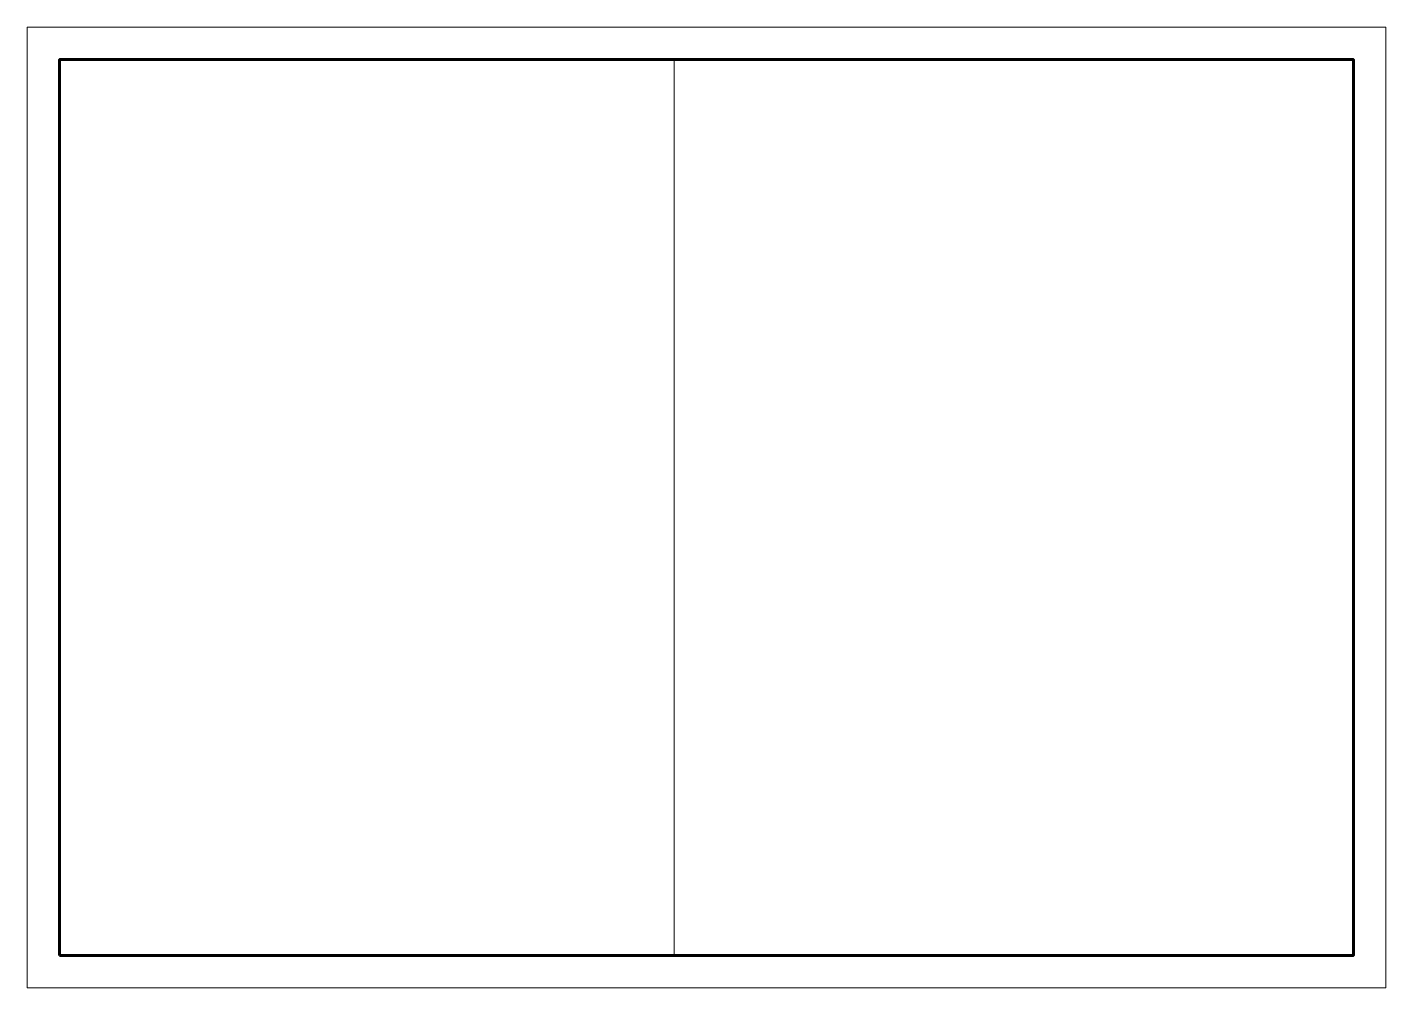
# Paper-space layout 'Layout1' of a CAD drawing. Header units: metres, sheet in millimetres. Extents: x -410 to 10, y -10 to 287.
import ezdxf

# ---------------------------------------------------------------- set-up
doc = ezdxf.new("R2010")
doc.units = ezdxf.units.M
doc.layers.add('LAYOUT-Frame', color=7, linetype='Continuous')
doc.layers.add('VPORTS', color=7, linetype='Continuous', plot=False)

# ---------------------------------------------------------------- blocks, each defined once
blk = doc.blocks.new('*U1')
at = {"layer": 'LAYOUT-Frame', "lineweight": 9}
blk.add_lwpolyline([(-420, 0), (0, 0), (0, 297), (-420, 297)], close=True, dxfattribs=at)
at = {"layer": 'LAYOUT-Frame', "lineweight": 60}
blk.add_lwpolyline([(-410, 10), (-10, 10), (-10, 287), (-410, 287)], close=True, dxfattribs=at)

psp = doc.layouts.get("Layout1")

# ---------------------------------------------------------------- block references
psp.add_blockref('*U1', (10, -10))

# ---------------------------------------------------------------- viewports
at = {"layer": 'VPORTS'}
psp.add_viewport(center=(-305, 138.5), size=(190, 277), view_center_point=(-226.3, 70.5), view_height=277, dxfattribs=at)

doc.saveas('drawing.dxf')
